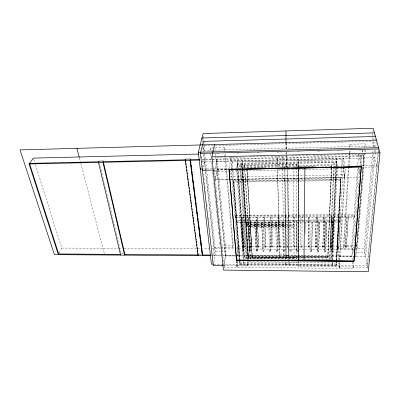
<?xml version="1.0" encoding="UTF-8"?>
<svg xmlns="http://www.w3.org/2000/svg" width="400" height="400" viewBox="0 0 400 400"><rect width="100%" height="100%" fill="white"/><g stroke="black" fill="none" stroke-linecap="round" stroke-linejoin="round"><path stroke-width="0.3" stroke-dasharray="2 1.5" d="M285.81 217.475L285.81 216.83L286.235 247.305L287.365 247.31L287.36 246.645L286.235 246.64L286.235 247.305M285.835 262.555L285.83 265.49L285.815 261.315M286.13 148.275L286.13 143.61M286.285 168.065L286.18 152.075M284.83 167.39L284.84 166.48L287.605 166.43L288.6 257.36L287.605 167.11L290.08 167.07M296.875 251.45L296.86 221.87L296.875 251.45L297.945 251.455L297.975 221.865L297.99 222.5M298.54 168.79L298.435 259.345M298.54 168.17L298.555 159.475L298.875 168.435M298.47 259.395L298.635 167.595M298.68 167.005L298.645 161.985M298.51 260.225L298.51 262.09L248.14 261.64L242.04 170.08M298.515 259.605L298.73 167.645M298.73 167.025L298.735 164.535L241.75 165.72L242 169.455M378.675 151.44L367.405 267.175L298.625 266.47L298.64 261.475M298.64 260.85L298.87 169.055M284.275 251.38L284.28 250.725L283.215 250.72L283.21 251.375L284.275 251.38L283.79 221.915L283.79 222.545M284.56 181.395L284.575 178.73L285.805 260.69M287.605 167.34L287.605 166.43M284.84 166.48L286.125 257.335L284.83 167.165L242.43 167.93M302.12 217.395L302.095 216.75L301.915 247.375L300.77 247.37L300.91 216.755L300.93 217.405M282.685 222.55L282.69 221.915L283.21 251.375M304.995 232.33L305.11 221.84L305 235.445M282.275 158.21L282.29 156.945L277.26 157.06L277.225 158.325M280.14 247.28L280.145 246.615L279.02 246.61L278.315 216.865L279.01 247.275L280.14 247.28L279.485 216.86L279.47 217.505M277.52 168.265L279.525 256.23L277.49 168.285M308.09 247.405L308.51 216.72L308.09 247.405L309.235 247.41L309.7 216.715L309.74 217.36M279.01 247.275L279.02 246.61M311.735 251.535L312.28 221.82L311.735 251.535L310.65 251.53L311.155 221.82L311.195 222.46M277.48 251.34L276.745 221.935L277.48 251.34L276.42 251.335L275.65 221.94L275.63 222.57M276.42 251.335L276.435 250.685L277.495 250.69M315.44 247.435L316.145 216.68L315.44 247.435L316.59 247.44L317.34 216.675L316.59 247.44M317.585 251.57L318.35 221.8L317.585 251.57L318.67 251.575L319.475 221.795L318.67 251.575M272.945 247.245L272.965 246.585L271.845 246.58L270.85 216.9L271.82 247.24L272.945 247.245L272.015 216.895L271.99 217.535M271.82 247.24L271.845 246.58M270.715 251.305L269.73 221.96L270.715 251.305L269.66 251.295L268.64 221.965L268.61 222.595M322.825 247.47L323.815 216.645L322.825 247.47L323.98 247.475L325.02 216.64L323.98 247.475M269.66 251.295L269.685 250.645L270.74 250.655M324.545 251.61L325.575 221.775L324.545 251.61L325.635 251.615L326.71 221.77L325.635 251.615M242.34 168.605L248.18 256.96L327.835 257.545L331.505 165.535L242.51 167.335L242.355 168.595M242.67 169.82L248.19 256.95L327.845 257.75L331.57 166.94M327.845 257.75L331.68 167.01M305.15 259.04L330.005 259.24L329.72 256.36L333.94 162.085L240.1 164.075L239.77 166.58L239.985 169.685M330.24 247.5L331.525 216.61L330.24 247.5L331.4 247.505L332.73 216.6L331.4 247.505M330.005 259.24L334.29 164.645L333.94 162.085M265.78 247.215L264.58 216.93L265.78 247.215L264.665 247.21L263.42 216.94L263.385 217.58M331.535 251.65L332.835 221.75L331.535 251.65L332.63 251.655L333.97 221.745M332.085 260.305L336.595 166.815M336.625 166.195L336.805 162.455L237.065 164.56L237.335 168.285M332.66 262.22L332.51 265.335L332.155 261.845M332.785 259.73L337.34 166.98M263.98 251.265L264.01 250.615L262.965 250.61L261.66 221.985L262.93 251.26L263.98 251.265L262.745 221.98L262.71 222.61M264.665 247.21L264.695 246.55L265.81 246.555M262.93 251.26L262.965 250.61M239.6 261.29L239.89 265.03L336.345 265.99L336.085 261.765M336.12 261.145L340.6 177.81L305.62 178.385M336.385 260.76L336.18 264.495L240.045 263.58L239.755 259.85M336.415 260.135L340.8 179.155L233.605 180.875L239.705 259.225M336.485 260.73L336.245 265.095L239.985 264.16L233.53 181.405L340.88 179.695L336.52 260.105M338.52 259.745L337.21 248.25L341.63 166.885M341.66 166.265L342.035 159.435L232.37 161.845L231.34 168.54M336.345 265.99L336.55 262.25M336.685 259.75L341 180.51L340.6 177.81M337.69 247.535L339.27 216.57L337.69 247.535L338.855 247.54L340.48 216.565M339.13 222.375L339.145 219.935L236.39 220.33L236.315 220.955L236.45 222.695L339.13 222.375L339.145 219.935M343.24 166.945L338.19 256.66L351.83 256.815L352.235 259.76M343.275 166.14L343.72 158.27L216.495 161.35L214.375 171.42L223.99 267.21L237.04 267.29L239.04 247.795L236.55 247.785M339.3 262.295L339.12 265.4L339.465 268.39L353.44 268.6L353.975 261.765M339.445 259.815L344.39 174.79L304.445 175.48M236.5 261.1L237.01 267.29L339.465 268.39L339.905 260.915M339.91 260.295L344.825 177.48L343.41 168.115M305.565 178L344.825 177.27L345.33 168.655L345.045 166.82M349.05 166.58L343.88 248.285L343.52 245.545L348.455 166.615M348.495 165.99L349.27 153.56M349.31 152.94L349.465 150.455M349.66 147.345L349.855 144.24L365.035 143.835L365.605 146.23M258.65 247.185L257.18 216.97L258.65 247.185L257.535 247.18L256.025 216.975L257.535 247.18M349.09 165.955L349.88 153.485M349.92 152.86L350.075 150.365M345.175 247.565L347.045 216.53L345.175 247.565L346.345 247.57L348.265 216.525L346.345 247.57M257.27 251.225L255.79 222.005L257.27 251.225L256.225 251.22L254.705 222.01L256.225 251.22M353.5 258.21L351.75 246.58L358.58 153.825L361.215 166.27M354.155 217.155L354.18 214.63L235.585 215.275L235.505 215.905L235.645 217.705L354.155 217.155L354.18 214.63M351.83 256.815L358.575 166.695M293.69 167.58L294.055 258.73L252.26 258.4L247.02 168.505M354.81 154.455L361.05 154.305L353.525 252.51L364.805 252.575L374.22 150.125M361.24 166.165L362.5 149.99L357.505 150.115M249.545 251.18L247.785 222.03L249.545 251.18L250.585 251.19L250.64 250.54L248.665 217.01L250.44 247.145L251.545 247.15L251.6 246.495L249.815 217.005L249.755 217.64M244.935 170.195L250.305 258.605L244.705 170.22M363.415 154.04L363.94 156.355L355.875 256.78L355.495 254.365M365.3 149.965L357.3 248.345L356.855 245.595L364.54 150.04M364.735 147.56L365.035 143.835M223.77 265.705L247.77 265.95L248.615 256.015L242.91 168.82M372.225 139.415L372.5 136.315M372.555 135.695L372.995 130.735M248.865 222.03L250.585 251.19M304.53 259.04L246.12 258.57L246.375 255.765L240.525 170.27M248.18 256.96L248.25 256.205L286.13 256.57M367.585 268.175L364.055 248.375L372.92 150.28M373.2 147.175L374.1 137.24M374.155 136.62L374.325 134.755M374.505 147.02L375.245 138.95M375.32 152.535L365.565 256.855L212.81 255.76M375.34 152.295L375.57 149.865M375.84 146.945L376.255 142.56M243.935 251.15L243.995 250.505L242.96 250.5L242.895 251.145L243.935 251.15L241.97 222.05M244.475 247.12L242.48 217.04L244.475 247.12L243.375 247.115L241.335 217.045M378.325 150.145L367.14 265.67L223.78 264.27M243.375 247.115L243.44 246.46L244.54 246.465M239.89 265.03L240.185 262.14L232.37 161.845M246.55 222.895L246.515 226.14L246.55 222.895L285.655 222.865L285.645 224.34L246.025 224.355L246.105 223.625L285.65 223.6M237.01 267.29L237.325 264.4L237.07 261.295M236.98 255.96L238.075 246.11L231.05 156.825L229.215 168.255M296.18 165.425L296.145 164.15L244.62 165.225L244.55 167.73M236.45 222.695L236.525 222.07L339.045 221.73M225.32 153.765L233.105 245.12L232.78 247.765L224.685 153.585M235.645 217.705L235.585 215.275M223.99 267.21L225.425 255.905L217.05 169.48L228.775 169.21M241.49 167.79L242.38 160.725L242.87 168.2M223.995 265.74L225.92 251.755L216.915 157.675L224.405 157.5M236.535 168.365L237.59 160.83L238.12 168.295M230.48 174.57L231.16 169.755M239.55 260.67L233.41 182.195L233.785 179.57L304.995 178.395M213.805 262.53L215.55 251.695L206.715 171.125M213 254.605L214.15 247.68L203.765 154.115M217.05 169.48L215.205 179.68L230.16 179.4M210.33 150.225L210.845 147.915L224.79 147.55L224.47 151.105M216.185 161.305L216.915 157.675M216.495 161.35L217.28 169.475L215.205 179.68L229.8 179.385M203.05 167.4L204.42 161.57M203.945 140.91L204.48 145.825L203.355 150.405L373.305 146.03L372.065 141.275L215.075 145.54M59.2 253L61.745 248.06L35.415 164.66M204.48 145.825L214.45 145.555M216.975 153.58L220.095 153.5M236.96 153.085L240.705 152.995M256.945 152.595L260.695 152.5M276.935 152.1L281.305 151.995M297.545 151.595L301.29 151.5M317.53 151.1L321.28 151.01M337.52 150.605L341.89 150.5M228.77 157.4L245.62 157.005M249.365 156.92L267.455 156.495M271.2 156.41L288.67 156M291.79 155.925L309.885 155.505M313.005 155.43L331.725 154.995M334.22 154.935L354.185 154.47M202.07 159.415L211.39 159.2M212.01 159.19L277.245 157.69L277.445 167.68M282.285 157.575L363.79 155.705L355.76 256.045L353.885 256.03M202.115 160.035L363.94 156.355M202.075 161.62L374.83 157.775L377.17 166.905L362.185 167.195M217.28 169.475L228.505 169.235M214.375 171.42L345.33 168.655M239.77 166.58L334.29 164.645M203.35 169.025L240.825 168.28M255.175 167.995L265.78 167.785M280.13 167.495L290.11 167.3M305.085 167L315.69 166.79M330.04 166.505L341.265 166.28M354.99 166.005L376.825 165.57M214.1 170.09L228.59 169.805M255 169.62L261.245 169.495M278.73 169.155L286.85 169M293.8 167L316.105 166.595M321.685 166.495L331.595 166.315M230.785 179.39L304.94 178.01M230.165 176.77L303.82 175.49M230.385 179.375L303.775 178.16M304.4 178.15L360.585 177.275M233.41 182.195L341 180.51M235.505 215.905L354.29 215.285M235.725 217.07L354.045 216.5M236.315 220.955L339.23 220.58M246.665 224.68L285.68 224.67L285.67 226.15L246.145 226.14L246.22 225.41L285.675 225.41M221.355 245.075L233.105 245.12M343.52 245.545L354.43 245.585M355.035 245.59L356.855 245.595M225.425 255.905L238.155 255.94L231.245 169.15M238.075 246.11L351.75 246.58M250.495 246.49L251.6 246.495M257.58 246.52L258.69 246.525M308.055 246.735L309.2 246.74L309.235 247.41M315.395 246.765L316.545 246.77M322.765 246.795L323.92 246.8M330.17 246.825L331.33 246.83M337.61 246.86L338.775 246.865L338.855 247.54M345.08 246.89L346.25 246.895M294.625 247.345L294.61 246.675L293.475 246.67L293.485 247.34L294.625 247.345L294.52 216.785L294.535 217.435M214.15 247.68L235.93 247.78M337.21 248.25L364.055 248.375M61.745 248.06L117.97 248.345M118.595 248.345L121.72 248.365M124.22 248.375L200.435 248.755M201.06 248.76L209.18 248.8M212.305 248.815L220.425 248.86M221.05 248.86L234.795 248.93M235.42 248.935L354.115 249.53M249.6 250.535L250.64 250.54M256.27 250.575L257.31 250.58M296.86 250.795L297.93 250.8L297.945 251.455M311.695 250.875L310.615 250.87L310.65 251.53M317.535 250.91L318.62 250.915M324.485 250.95L325.575 250.955M331.465 250.985L332.56 250.99L332.63 251.655M289.765 222.53L289.76 221.895L290.03 251.41L291.095 251.42L290.865 221.89L290.875 222.525M215.55 251.695L220.43 251.725M221.04 251.725L225.92 251.755M123.405 253.745L121.105 253.73L115.78 231.35M198.965 254.255L201.38 254.27M279.545 254.8L283.99 254.83L283.985 256.265L282.29 156.945M211.16 255.04L235.4 255.205M236.02 255.21L279.535 255.515M283.985 255.545L303.335 255.68M303.96 255.685L353.265 256.025M248.31 255.545L327.7 256.1M246.375 255.765L329.72 256.36M250.42 257.195L296.22 257.54L296.25 258.97L296.15 167.885M303.205 257.825L244.23 257.375L237.905 168.915M303.825 257.83L331.76 258.045L336.435 159.9L237.415 162.065L237.86 168.295M294.04 258.01L252.31 257.69L246.99 169.76M303.26 259.25L244.095 258.775L237.64 168.885M303.885 259.255L331.91 259.48L336.62 161.17L237.24 163.305L237.595 168.265M286.135 255.81L288.6 255.835M288.6 256.595L327.78 256.975M240.185 262.14L336.015 263.01M213.89 264.17L223.165 264.26M33.72 159.295L34.66 162.275M79.425 157.985L80.68 162.805M80.835 163.41L104.375 253.78M99.525 162.995L115.635 230.745M362.5 149.99L363.285 153.46M361.05 154.305L361.87 158.065M349.855 144.24L350.31 146.62M358.685 167.28L360.03 174.335M342.035 159.435L343.055 165.79M344.39 174.79L344.825 177.48M343.72 158.27L344.95 166.21M343.24 166.745L344.825 177.27M337.37 166.355L336.255 158.635L331.62 256.615L332.095 261.265M352.555 262.12L353.44 268.6M331.505 165.535L331.67 166.825M201.515 156.685L201.655 157.92M201.52 156.72L201.66 157.96M202.015 161.055L202.155 162.29M202.5 165.335L202.72 167.245M203.49 174.01L203.635 175.29M203.985 178.345L204.2 180.245M204.48 182.68L204.625 183.955M204.97 187.015L205.115 188.29M205.465 191.35L205.68 193.24M207.02 204.975L207.165 206.24M208.5 217.98L208.645 219.24M202.185 139.865L202.46 142.345M203.01 147.3L203.49 151.64M202.84 147.365L203.325 151.71M203.595 154.16L214.895 255.775M203.405 135.99L203.875 140.295M203.655 143.24L203.86 145.1M203.93 145.715L204.54 151.295M204.81 153.775L206.645 170.505M338.78 262.215L339.435 268.385M210.71 153.95L211.475 161.405M211.54 162.025L211.985 166.37M212.05 166.99L212.495 171.335M212.56 171.96L214.47 190.585M214.535 191.205L214.98 195.55M215.045 196.175L215.49 200.52M215.555 201.14L216 205.485M216.065 206.11L216.51 210.455M216.575 211.075L217.02 215.42M217.085 216.04L217.53 220.39M217.595 221.01L217.975 224.735M218.23 227.22L218.485 229.7M218.74 232.185L218.995 234.67M219.25 237.155L219.505 239.635M219.76 242.12L220.015 244.605M210.845 147.915L211.16 151.01M214.865 147.675L215.165 150.78M215.47 153.89L215.65 155.755M215.71 156.375L225.355 255.85M224.79 147.55L225.11 151.275M236.53 261.1L237.04 267.29M237.38 168.905L243.92 259.565M242.96 250.5L240.895 222.055L242.895 251.145M236.67 170.225L243.56 264.46L244.365 255.985L238.165 168.915M240.03 170.31L246.12 258.57M241.31 170.18L247.77 265.95M240.1 164.075L240.48 169.65M242.51 167.335L242.63 169.2M242.07 163.205L242.395 168.17M242.47 168.55L248.38 258.81M241.91 164.455L242.24 169.43M242.28 170.05L248.26 260.22M244.62 165.225L244.775 167.71M246.88 169.775L252.26 258.4M301.915 247.375L301.89 246.705L300.75 246.7L300.77 247.37M298.5 261.72L298.625 266.47M277.26 157.06L277.505 167.645M293.355 217.44L293.34 216.795L293.485 247.34M294.03 257.29L294.055 258.73M286.07 143.415L286.14 149.01M287.365 247.31L286.985 216.825L286.985 217.47M285.97 143.225L286.04 148.815M286.08 151.92L286.11 154.405M286.12 155.025L286.28 167.445M291.095 251.42L291.09 250.765L290.025 250.76L290.03 251.41M288.94 259.475L288.075 178.675L288.085 181.34M288.945 260.095L288.99 265.52L288.975 262.585M296.145 164.15L296.185 167.295M250.5 226.12L250.385 227.495L293.935 227.425L293.91 226.035L250.5 226.12M250.395 224.33L250.275 225.705L293.93 225.61L293.905 224.22L250.395 224.33"/><path stroke-width="0.6" d="M285.96 142.605L285.975 130.96M236.495 260.33L229.02 169.46L361.34 166.86L229.015 169.515L229.055 169.255L304.895 167.7L304 260.89L303.985 260.54L236.525 260.035L236.495 260.33L353.96 261.27L361.285 166.59L304.9 167.745M236.5 260.265L353.96 261.27L361.285 166.59M213.275 264.165L211.42 264.145L198.295 152.225L203.14 133.53L373.215 128.255L380 152.905L368.225 271.745L223.4 270.065L211.9 156.88L214.565 144.565M202.64 169.15L202.37 170.315L213.605 170.1M200.555 167.94L200.275 169.09L202.77 169.04M223.155 265.7L213.31 265.595L200.425 153.395L203.45 141.38L375.475 136.465M124.965 254.21L124.63 255.12L102.955 162.29L103.59 161.08L99.095 161.18L98.445 162.39L120.595 255.09M58.92 253.545L58.355 254.645L29.05 163.97L33.345 158.105L198.86 154.025M374.49 132.895L201.98 138.005L202.115 139.245M376.48 140.125L20 149.91L54.4 254.625L210.79 255.745M198.295 152.225L378.56 147.68M200.425 153.395L378.915 148.965M211.9 156.88L380 152.905M98.77 161.785L29.485 163.375L58.695 253.975L120.85 254.41M199.585 159.475L190.265 159.685L202.455 254.98L210.535 255.035M29.05 163.97L199.62 160.09M303.985 260.59L353.915 260.965M76.915 148.345L79.27 157.385M185.835 162.27L185.505 159.795L103.275 161.68L124.88 254.44L198.22 254.95L197.975 253.095M186 163.505L186.165 164.74M186.41 166.595L186.575 167.83M186.825 169.68L186.99 170.92M187.235 172.77L187.4 174.005M187.65 175.86L187.815 177.095M187.98 178.33L188.23 180.185M188.475 182.04L188.64 183.275M188.805 184.51L188.97 185.745M189.22 187.6L189.385 188.835M189.63 190.69L189.795 191.925M190.045 193.78L190.21 195.015M190.46 196.87L190.625 198.105M190.87 199.96L191.035 201.195M191.2 202.43L191.365 203.665M191.615 205.52L191.78 206.755M192.025 208.61L192.19 209.845M192.44 211.695L192.605 212.935M192.855 214.785L193.02 216.02M193.185 217.26L193.43 219.11M193.595 220.345L193.76 221.585M194.01 223.435L194.175 224.67M194.42 226.525L194.585 227.76M194.835 229.615L195 230.85M195.25 232.705L195.415 233.94M195.58 235.175L195.825 237.03M196.075 238.885L196.24 240.12M196.405 241.355L196.57 242.59M196.815 244.445L196.98 245.68M197.23 247.535L197.395 248.77M197.56 250.005L197.81 251.86M198.08 255.645L185.325 160.415L185.68 159.18L190.435 159.07L190.095 160.305L202.32 255.68L202.585 254.28L202.35 252.425M190.83 162.16L190.99 163.395M191.225 165.25L191.385 166.49M191.62 168.34L191.78 169.58M192.015 171.435L192.17 172.67M192.41 174.525L192.565 175.76M192.805 177.615L192.96 178.855M193.2 180.705L193.435 182.56M193.595 183.8L193.83 185.655M193.985 186.89L194.225 188.745M194.38 189.98L194.62 191.835M194.855 193.69L195.015 194.925M195.25 196.78L195.405 198.02M195.645 199.875L195.8 201.11M195.96 202.345L196.195 204.2M196.435 206.055L196.59 207.29M196.83 209.145L196.985 210.385M197.22 212.24L197.38 213.475M197.615 215.33L197.775 216.565M198.01 218.42L198.17 219.655M198.405 221.51L198.565 222.75M198.8 224.605L199.035 226.46M199.195 227.695L199.43 229.55M199.59 230.785L199.825 232.64M200.065 234.495L200.22 235.73M200.38 236.97L200.615 238.825M200.775 240.06L201.01 241.915M201.165 243.15L201.405 245.005M201.64 246.86L201.8 248.095M202.035 249.95L202.195 251.19M229.055 169.255L236.525 260.035M304.895 167.7L304.915 168.01"/></g></svg>
